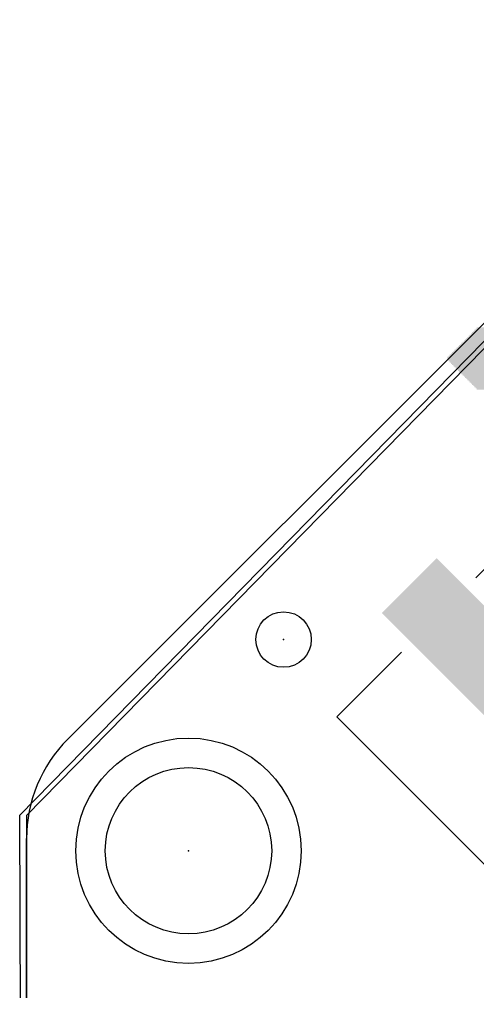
# Model space of a CAD drawing. Extents: x -40.8 to 40.8, y -42.1 to 43.9.
# Drawn here: x -40.77 to -32.51, y 13.59 to 31.13 of the extents above; entities that cross this region are included whole.
import ezdxf

# ---------------------------------------------------------------- set-up
doc = ezdxf.new("R2010")
doc.units = 0
for name, color, linetype in [('1', 22, 'CONTINUOUS'), ('16', 5, 'CONTINUOUS'), ('20', 4, 'CONTINUOUS'), ('200', 2, 'CONTINUOUS'), ('21', 2, 'CONTINUOUS'), ('23', 2, 'CONTINUOUS')]:
    doc.layers.add(name, color=color, linetype=linetype)

# ---------------------------------------------------------------- blocks, each defined once
blk = doc.blocks.new('RECT')
blk.add_solid([(-0.5, -0.5), (0.5, -0.5), (-0.5, 0.5), (0.5, 0.5)])
blk = doc.blocks.new('PIE')
blk.add_circle((0, 0), 0.5)

msp = doc.modelspace()

# ---------------------------------------------------------------- linework, layer by layer
at = {"layer": '1'}
for p, q in [((-17.272, 40.64), (-40.64, 16.764)), ((-40.64, 16.764), (-40.64, -13.716))]:
    msp.add_line(p, q, dxfattribs=at)
at = {"layer": '16'}
for p, q in [((-17.399, 40.64), (-40.767, 16.764)), ((-40.767, 16.764), (-40.64, -13.716))]:
    msp.add_line(p, q, dxfattribs=at)
at = {"layer": '20'}
for p, q in [((-39.8961, 18.143), (-18.143, 39.8961)), ((-40.64, -16.3469), (-40.64, 16.3469))]:
    msp.add_line(p, q, dxfattribs=at)
msp.add_circle((-37.719, 16.129), 1.5, dxfattribs=at)
msp.add_arc((-38.1, 16.3469), 2.54, 135, 180, dxfattribs=at)
at = {"layer": '21'}
for p, q in [((-32.5357, 21.0522), (-31.369, 22.219)), ((-35.046, 18.542), (-33.8792, 19.7087)), ((-32.3236, 15.8196), (-35.046, 18.542))]:
    msp.add_line(p, q, dxfattribs=at)
msp.add_circle((-37.719, 16.129), 2.032, dxfattribs=at)
at = {"layer": '23'}
for p in [(-36.0045, 19.939), (-37.719, 16.129)]:
    msp.add_point(p, dxfattribs=at)

# ---------------------------------------------------------------- block references
at = {"layer": '1', "xscale": 2.6, "yscale": 1.4, "rotation": 315}
msp.add_blockref('RECT', (-32.8186, 19.9916), dxfattribs=at)
at = {"layer": '1'}
msp.add_blockref('PIE', (-36.0045, 19.939), dxfattribs=at)
at = {"layer": '200', "yscale": 0.0212}
for p, xscale in [((-31.177, 25.4316), 2.9426), ((-30.1291, 25.4527), 4.9962), ((-30.1291, 25.4739), 4.9538), ((-30.1291, 25.4951), 4.9114), ((-30.1291, 25.5163), 4.8691), ((-30.1291, 25.5374), 4.8268), ((-30.1291, 25.5586), 4.7844), ((-31.791, 25.2622), 2.0535), ((-31.7169, 25.2834), 2.1593), ((-31.6322, 25.3046), 2.2863), ((-31.5581, 25.3257), 2.3922), ((-31.484, 25.3469), 2.4981), ((-31.4099, 25.3681), 2.6039), ((-31.3252, 25.3892), 2.731), ((-31.2511, 25.4104), 2.8368), ((-32.0556, 25.0717), 1.9053), ((-32.0344, 25.0929), 1.9053), ((-32.0132, 25.114), 1.9053), ((-32.0027, 25.1352), 1.8841), ((-31.9815, 25.1564), 1.8841), ((-31.9603, 25.1775), 1.8842), ((-31.9392, 25.1987), 1.8841), ((-31.9286, 25.2199), 1.8629), ((-31.8651, 25.241), 1.9477), ((-32.0874, 25.0293), 1.9265), ((-32.098, 25.0082), 1.9053), ((-32.0768, 24.987), 1.9477), ((-32.0662, 25.0505), 1.9265), ((-32.0556, 24.9658), 1.9477), ((-32.0344, 24.9447), 1.9476), ((-32.0132, 24.9235), 1.9476), ((-31.9921, 24.9023), 1.9477), ((-31.9709, 24.8811), 1.9476), ((-31.9497, 24.86), 1.9476), ((-31.9286, 24.8388), 1.9477), ((-31.9074, 24.8176), 1.9476), ((-31.8862, 24.7965), 1.9476), ((-31.8651, 24.7753), 1.9477), ((-31.8438, 24.7541), 1.9477), ((-31.8227, 24.733), 1.9476), ((-31.8015, 24.7118), 1.9476), ((-31.7804, 24.6906), 1.9477), ((-31.7592, 24.6695), 1.9476), ((-31.738, 24.6483), 1.9476), ((-31.7169, 24.6271), 1.9477), ((-31.6957, 24.6059), 1.9476), ((-31.6745, 24.5848), 1.9476), ((-31.6534, 24.5636), 1.9477), ((-31.6322, 24.5424), 1.9477), ((-31.611, 24.5213), 1.9476), ((-31.5898, 24.5001), 1.9476), ((-31.5793, 24.4789), 1.9265), ((-31.5793, 24.4578), 1.8841)]:
    msp.add_blockref('RECT', p, dxfattribs=dict(at, xscale=xscale))

doc.saveas('drawing.dxf')
